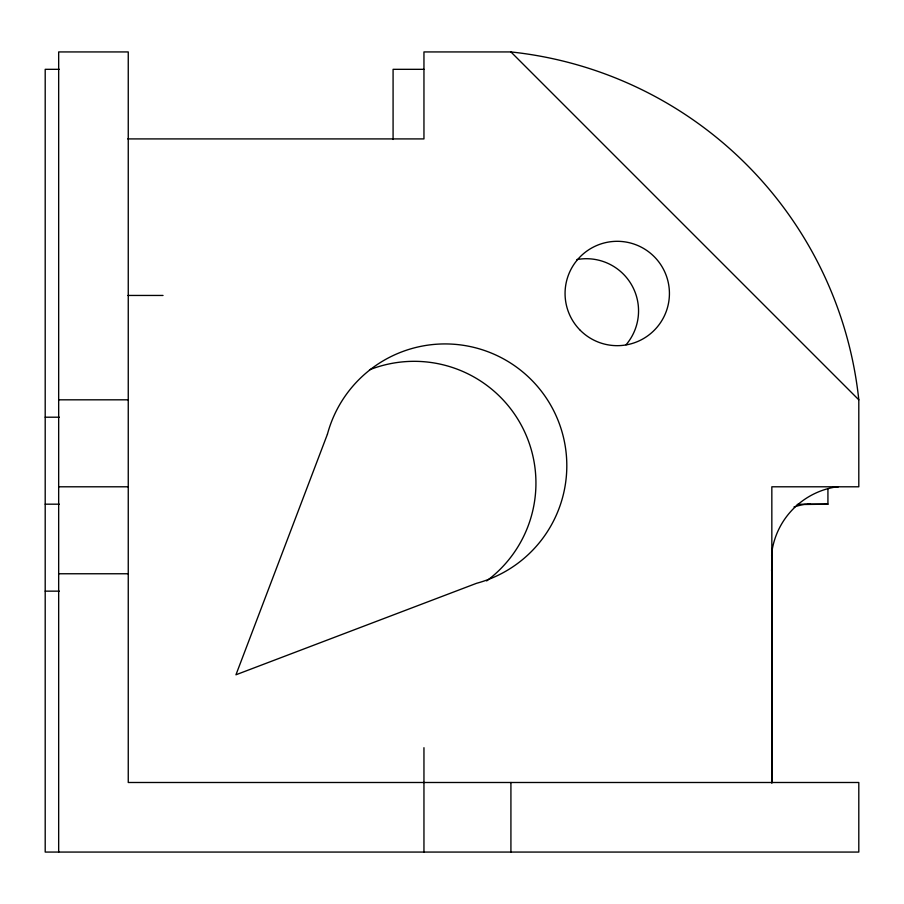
<?xml version="1.0" encoding="UTF-8"?>
<svg xmlns="http://www.w3.org/2000/svg" width="904" height="904" viewBox="0 0 904 904"><rect width="100%" height="100%" fill="white"/><g stroke="black" fill="none" stroke-linecap="round" stroke-linejoin="round"><path stroke-width="1.36" d="M771.835 782.491L771.835 486.793L858.8 486.793L858.8 399.817L510.918 51.935L423.953 51.935L423.953 138.911L127.78 138.911M771.609 555.847L772.129 550.095A76.874 76.874 0 0 1 835.138 487.086L838.46 486.793M810.018 503.969L797.238 504.443M59.302 69.325L45.2 69.325L45.2 852.065L858.8 852.065L858.8 782.491L128.255 782.491L128.255 51.935L58.67 51.935L58.67 852.065M423.942 69.325L393.082 69.325L393.082 139.465M127.972 295.45L163.036 295.45M58.67 399.817L128.255 399.817M45.2 417.207L59.302 417.207M58.67 486.793L128.255 486.793M45.2 504.183L59.302 504.183M807.588 504.183L827.928 504.183L827.928 488.748M58.67 573.757L128.255 573.757M45.2 591.148L59.302 591.148M825.295 504.014L827.928 504.183L804.266 504.477A76.874 76.874 0 0 0 794.006 506.952M771.575 569.814L771.835 573.757M771.835 553.417L771.835 783.192M510.918 782.491L510.918 852.065M423.953 747.698L423.953 852.065M510.918 51.935A391.364 391.364 0 0 1 858.8 399.817M369.533 369.804A121.757 121.757 0 0 1 486.634 580.933M576.854 259.584A52.183 52.183 0 0 1 626.043 344.786M327.44 434.169L235.955 674.779L476.566 583.295A121.757 121.757 0 0 0 531.145 379.59A121.757 121.757 0 0 0 327.44 434.169M580.345 330.389A52.183 52.183 0 0 0 667.649 306.998A52.183 52.183 0 0 0 603.736 243.086A52.183 52.183 0 0 0 580.345 330.389"/></g></svg>
